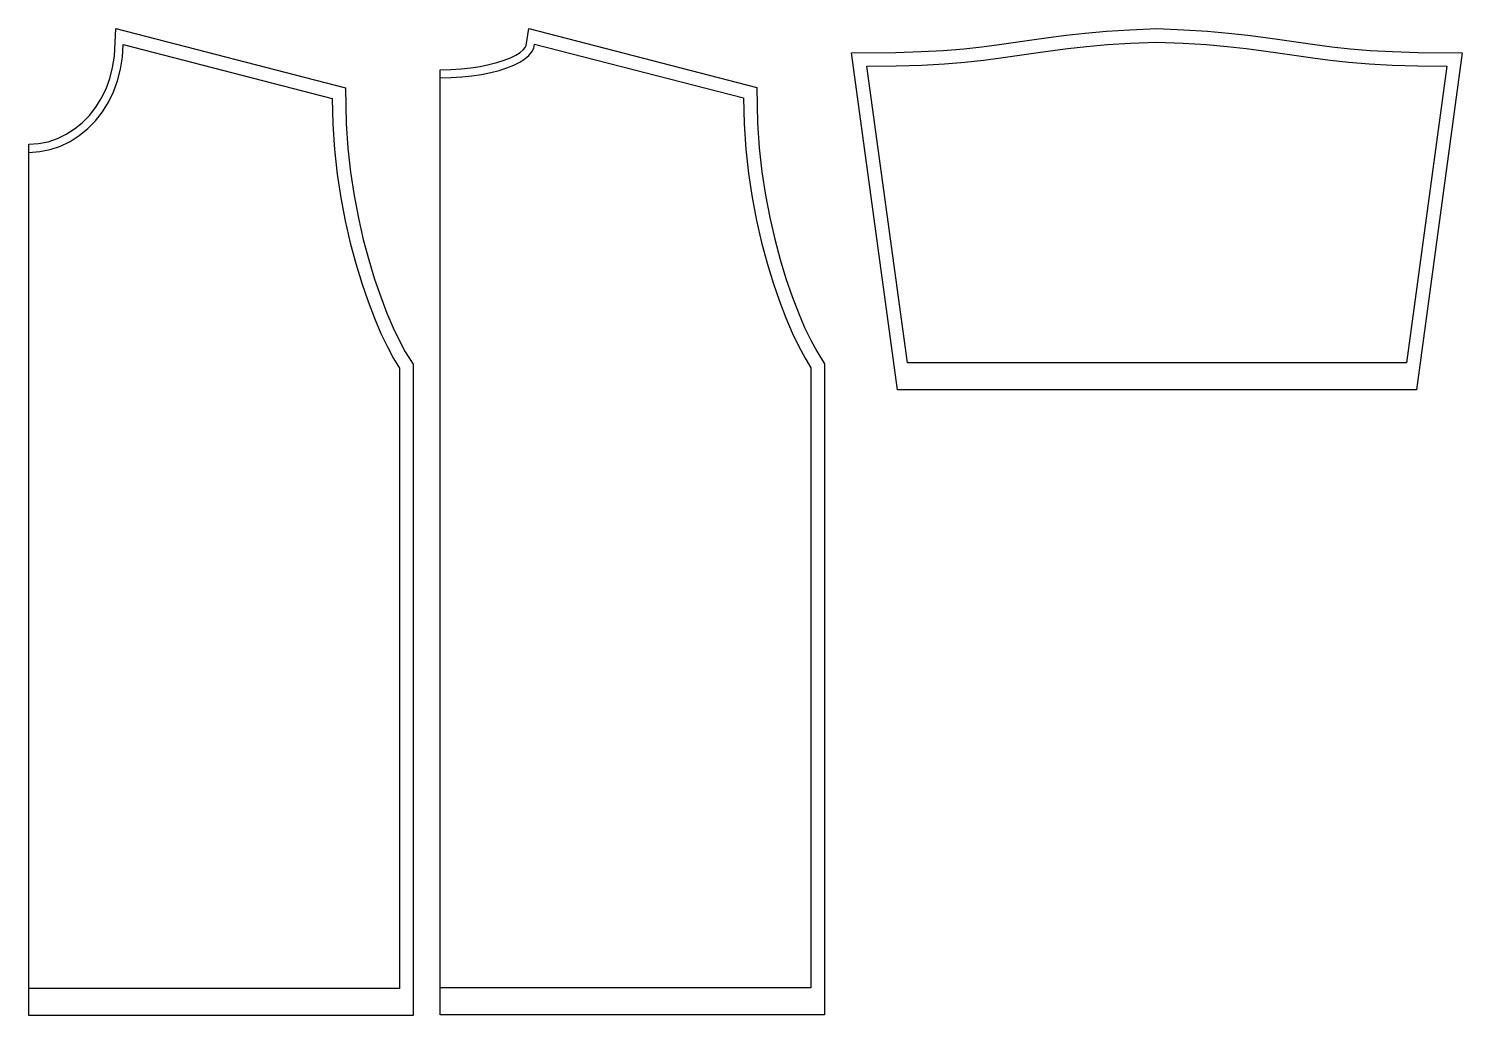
# Model space of a CAD drawing. Header units: metres. Extents: x 1 to 107, y 1 to 74.
import ezdxf

# ---------------------------------------------------------------- set-up
doc = ezdxf.new("R2010")
doc.units = ezdxf.units.M

msp = doc.modelspace()

# ---------------------------------------------------------------- linework, layer by layer
at = {"layer": 'CUT'}
for points in [[(1, 65.601), (1.738, 65.65), (2.45, 65.792), (3.134, 66.023), (3.785, 66.338), (4.4, 66.732), (4.972, 67.201), (5.498, 67.739), (5.971, 68.342), (6.385, 69.004), (6.736, 69.719), (7.019, 70.481), (7.227, 71.286), (7.355, 72.128), (7.458, 74.173), (24.482, 69.779), (24.544, 67.134), (24.668, 65.305), (24.866, 63.521), (25.127, 61.792), (25.445, 60.127), (25.809, 58.535), (26.212, 57.025), (26.644, 55.606), (27.097, 54.287), (27.561, 53.079), (28.027, 51.991), (28.485, 51.033), (28.924, 50.218), (29.5, 49.283), (29.5, 1), (1, 1)], [(31.5, 71.131), (32.291, 71.147), (33.055, 71.195), (33.785, 71.272), (34.475, 71.376), (35.119, 71.505), (35.712, 71.657), (36.247, 71.828), (36.717, 72.015), (37.114, 72.213), (37.432, 72.416), (37.664, 72.611), (37.807, 72.785), (37.875, 72.923), (38.077, 74.173), (54.982, 69.81), (55.044, 67.164), (55.168, 65.335), (55.366, 63.552), (55.627, 61.823), (55.945, 60.158), (56.309, 58.565), (56.712, 57.055), (57.144, 55.636), (57.597, 54.318), (58.061, 53.109), (58.527, 52.021), (58.985, 51.064), (59.424, 50.248), (60, 49.314), (60, 1.031), (31.5, 1.031)], [(62, 72.373), (65.285, 72.407), (67.167, 72.469), (68.832, 72.564), (70.321, 72.688), (71.675, 72.833), (72.939, 72.995), (74.154, 73.167), (75.361, 73.346), (76.601, 73.523), (77.912, 73.693), (79.331, 73.85), (80.896, 73.986), (82.645, 74.095), (84.644, 74.173), (86.643, 74.095), (88.392, 73.986), (89.957, 73.85), (91.376, 73.693), (92.687, 73.523), (93.927, 73.346), (95.134, 73.167), (96.349, 72.995), (97.613, 72.833), (98.967, 72.688), (100.456, 72.564), (102.121, 72.469), (104.003, 72.407), (107.288, 72.373), (103.881, 47.385), (65.407, 47.385)]]:
    msp.add_lwpolyline(points, close=True, dxfattribs=at)
at = {"layer": 'SEW'}
for points in [[(1, 65), (1.816, 65.054), (2.605, 65.211), (3.361, 65.466), (4.078, 65.813), (4.753, 66.245), (5.378, 66.757), (5.95, 67.343), (6.462, 67.996), (6.91, 68.711), (7.289, 69.482), (7.592, 70.302), (7.815, 71.166), (7.953, 72.067), (8, 73), (23.5, 69), (23.544, 67.088), (23.672, 65.216), (23.874, 63.391), (24.141, 61.624), (24.466, 59.922), (24.838, 58.294), (25.25, 56.75), (25.692, 55.297), (26.157, 53.945), (26.634, 52.703), (27.116, 51.578), (27.593, 50.58), (28.058, 49.718), (28.5, 49), (28.5, 3), (1, 3)], [(31.5, 70.531), (32.316, 70.547), (33.105, 70.597), (33.861, 70.676), (34.578, 70.785), (35.253, 70.92), (35.878, 71.08), (36.45, 71.263), (36.962, 71.467), (37.41, 71.69), (37.789, 71.931), (38.092, 72.187), (38.315, 72.457), (38.453, 72.739), (38.5, 73.031), (54, 69.031), (54.044, 67.119), (54.172, 65.246), (54.374, 63.422), (54.641, 61.654), (54.966, 59.953), (55.338, 58.325), (55.75, 56.781), (56.192, 55.328), (56.657, 53.976), (57.134, 52.733), (57.616, 51.609), (58.093, 50.611), (58.558, 49.748), (59, 49.031), (59, 3.031), (31.5, 3.031)], [(63.144, 71.385), (65.306, 71.407), (67.212, 71.47), (68.902, 71.567), (70.415, 71.692), (71.792, 71.84), (73.073, 72.004), (74.297, 72.178), (75.505, 72.356), (76.736, 72.532), (78.031, 72.7), (79.429, 72.854), (80.971, 72.988), (82.696, 73.096), (84.644, 73.172), (86.592, 73.096), (88.317, 72.988), (89.859, 72.854), (91.257, 72.7), (92.552, 72.532), (93.783, 72.356), (94.991, 72.178), (96.215, 72.004), (97.496, 71.84), (98.873, 71.692), (100.386, 71.567), (102.076, 71.47), (103.982, 71.407), (106.144, 71.385), (103.144, 49.385), (66.144, 49.385)]]:
    msp.add_lwpolyline(points, close=True, dxfattribs=at)

doc.saveas('drawing.dxf')
